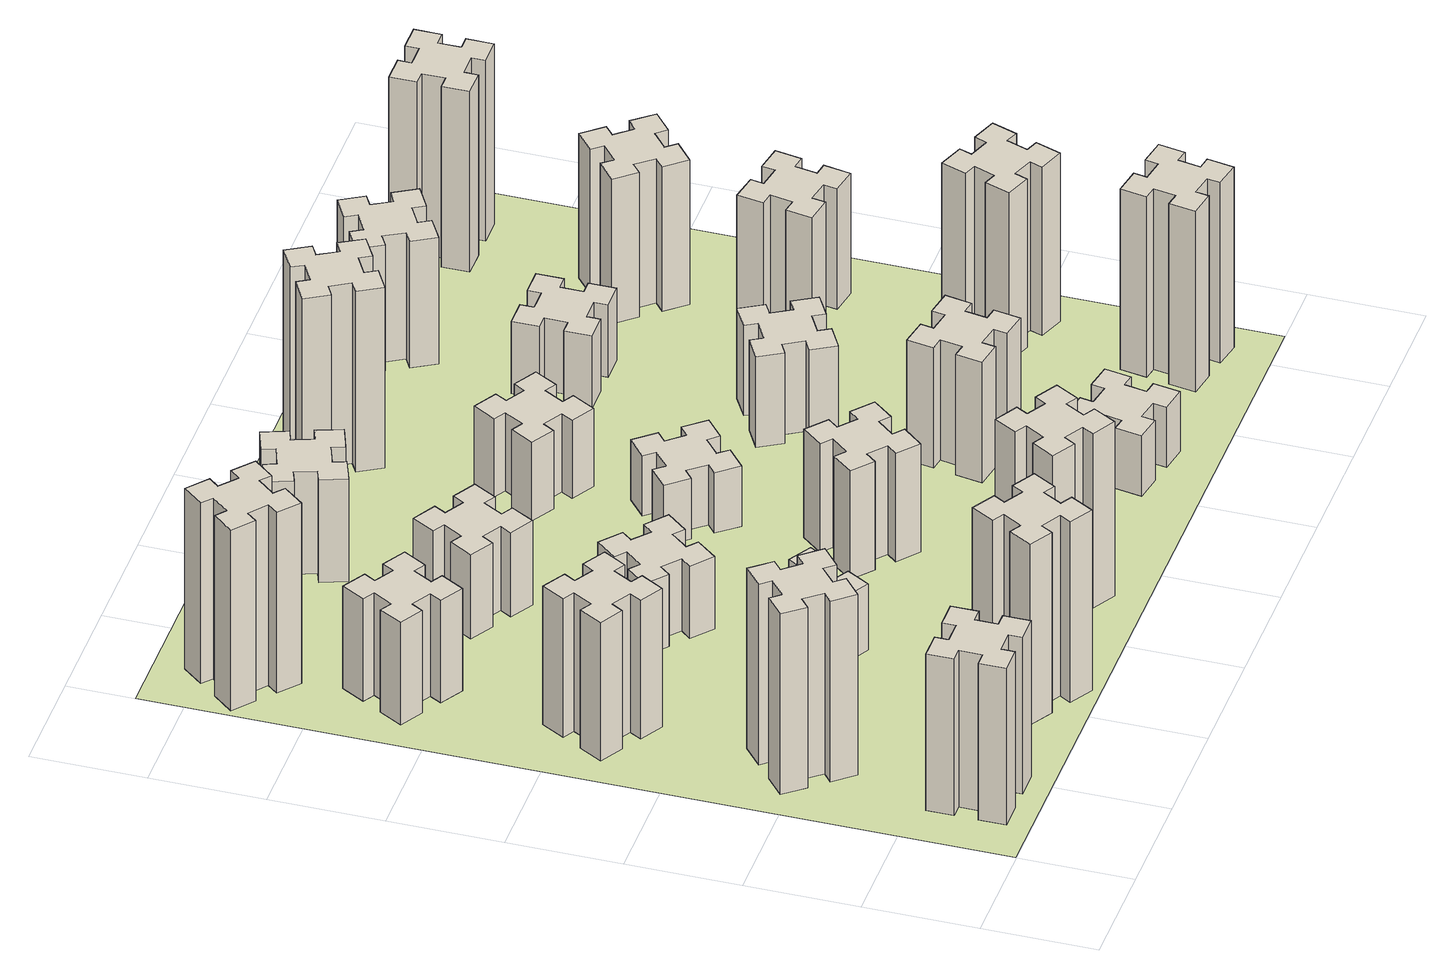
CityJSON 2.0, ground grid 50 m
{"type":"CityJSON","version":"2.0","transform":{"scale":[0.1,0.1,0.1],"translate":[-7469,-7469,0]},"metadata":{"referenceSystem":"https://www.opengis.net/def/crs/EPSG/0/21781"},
"CityObjects":{
"building1":{"type":"Building","attributes":{"class":"1000","function":"1000","usage":"1000","yearOfConstruction":2016,"roofType":"1000","measuredHeight":78,"storeysAboveGround":30,"storeysBelowGround":0},"geometry":[{"type":"Solid","lod":"1","boundaries":[[[[0,1,2,3,4,5,6,7,8,9,10,11,12,13,14,15,16,17,18,19]],[[17,16,20,21]],[[16,15,22,20]],[[15,14,23,22]],[[14,13,24,23]],[[13,12,25,24]],[[12,11,26,25]],[[11,10,27,26]],[[10,9,28,27]],[[9,8,29,28]],[[8,7,30,29]],[[7,6,31,30]],[[6,5,32,31]],[[5,4,33,32]],[[4,3,34,33]],[[3,2,35,34]],[[2,1,36,35]],[[1,0,37,36]],[[0,19,38,37]],[[19,18,39,38]],[[18,17,21,39]],[[24,25,26,27,28,29,30,31,32,33,34,35,36,37,38,39,21,20,22,23]]]]}]},
"building2":{"type":"Building","attributes":{"class":"1000","function":"1000","usage":"1000","yearOfConstruction":2016,"roofType":"1000","measuredHeight":90,"storeysAboveGround":30,"storeysBelowGround":0},"geometry":[{"type":"Solid","lod":"1","boundaries":[[[[40,41,42,43,44,45,46,47,48,49,50,51,52,53,54,55,56,57,58,59]],[[57,56,60,61]],[[56,55,62,60]],[[55,54,63,62]],[[54,53,64,63]],[[53,52,65,64]],[[52,51,66,65]],[[51,50,67,66]],[[50,49,68,67]],[[49,48,69,68]],[[48,47,70,69]],[[47,46,71,70]],[[46,45,72,71]],[[45,44,73,72]],[[44,43,74,73]],[[43,42,75,74]],[[42,41,76,75]],[[41,40,77,76]],[[40,59,78,77]],[[59,58,79,78]],[[58,57,61,79]],[[64,65,66,67,68,69,70,71,72,73,74,75,76,77,78,79,61,60,62,63]]]]}]},
"building3":{"type":"Building","attributes":{"class":"1000","function":"1000","usage":"1000","yearOfConstruction":2016,"roofType":"1000","measuredHeight":69,"storeysAboveGround":30,"storeysBelowGround":0},"geometry":[{"type":"Solid","lod":"1","boundaries":[[[[80,81,82,83,84,85,86,87,88,89,90,91,92,93,94,95,96,97,98,99]],[[97,96,100,101]],[[96,95,102,100]],[[95,94,103,102]],[[94,93,104,103]],[[93,92,105,104]],[[92,91,106,105]],[[91,90,107,106]],[[90,89,108,107]],[[89,88,109,108]],[[88,87,110,109]],[[87,86,111,110]],[[86,85,112,111]],[[85,84,113,112]],[[84,83,114,113]],[[83,82,115,114]],[[82,81,116,115]],[[81,80,117,116]],[[80,99,118,117]],[[99,98,119,118]],[[98,97,101,119]],[[104,105,106,107,108,109,110,111,112,113,114,115,116,117,118,119,101,100,102,103]]]]}]},
"building4":{"type":"Building","attributes":{"class":"1000","function":"1000","usage":"1000","yearOfConstruction":2016,"roofType":"1000","measuredHeight":51,"storeysAboveGround":30,"storeysBelowGround":0},"geometry":[{"type":"Solid","lod":"1","boundaries":[[[[120,121,122,123,124,125,126,127,128,129,130,131,132,133,134,135,136,137,138,139]],[[137,136,140,141]],[[136,135,142,140]],[[135,134,143,142]],[[134,133,144,143]],[[133,132,145,144]],[[132,131,146,145]],[[131,130,147,146]],[[130,129,148,147]],[[129,128,149,148]],[[128,127,150,149]],[[127,126,151,150]],[[126,125,152,151]],[[125,124,153,152]],[[124,123,154,153]],[[123,122,155,154]],[[122,121,156,155]],[[121,120,157,156]],[[120,139,158,157]],[[139,138,159,158]],[[138,137,141,159]],[[144,145,146,147,148,149,150,151,152,153,154,155,156,157,158,159,141,140,142,143]]]]}]},
"building5":{"type":"Building","attributes":{"class":"1000","function":"1000","usage":"1000","yearOfConstruction":2016,"roofType":"1000","measuredHeight":90,"storeysAboveGround":30,"storeysBelowGround":0},"geometry":[{"type":"Solid","lod":"1","boundaries":[[[[160,161,162,163,164,165,166,167,168,169,170,171,172,173,174,175,176,177,178,179]],[[177,176,180,181]],[[176,175,182,180]],[[175,174,183,182]],[[174,173,184,183]],[[173,172,185,184]],[[172,171,186,185]],[[171,170,187,186]],[[170,169,188,187]],[[169,168,189,188]],[[168,167,190,189]],[[167,166,191,190]],[[166,165,192,191]],[[165,164,193,192]],[[164,163,194,193]],[[163,162,195,194]],[[162,161,196,195]],[[161,160,197,196]],[[160,179,198,197]],[[179,178,199,198]],[[178,177,181,199]],[[184,185,186,187,188,189,190,191,192,193,194,195,196,197,198,199,181,180,182,183]]]]}]},
"building6":{"type":"Building","attributes":{"class":"1000","function":"1000","usage":"1000","yearOfConstruction":2016,"roofType":"1000","measuredHeight":90,"storeysAboveGround":30,"storeysBelowGround":0},"geometry":[{"type":"Solid","lod":"1","boundaries":[[[[200,201,202,203,204,205,206,207,208,209,210,211,212,213,214,215,216,217,218,219]],[[217,216,220,221]],[[216,215,222,220]],[[215,214,223,222]],[[214,213,224,223]],[[213,212,225,224]],[[212,211,226,225]],[[211,210,227,226]],[[210,209,228,227]],[[209,208,229,228]],[[208,207,230,229]],[[207,206,231,230]],[[206,205,232,231]],[[205,204,233,232]],[[204,203,234,233]],[[203,202,235,234]],[[202,201,236,235]],[[201,200,237,236]],[[200,219,238,237]],[[219,218,239,238]],[[218,217,221,239]],[[224,225,226,227,228,229,230,231,232,233,234,235,236,237,238,239,221,220,222,223]]]]}]},
"building7":{"type":"Building","attributes":{"class":"1000","function":"1000","usage":"1000","yearOfConstruction":2016,"roofType":"1000","measuredHeight":33,"storeysAboveGround":30,"storeysBelowGround":0},"geometry":[{"type":"Solid","lod":"1","boundaries":[[[[240,241,242,243,244,245,246,247,248,249,250,251,252,253,254,255,256,257,258,259]],[[257,256,260,261]],[[256,255,262,260]],[[255,254,263,262]],[[254,253,264,263]],[[253,252,265,264]],[[252,251,266,265]],[[251,250,267,266]],[[250,249,268,267]],[[249,248,269,268]],[[248,247,270,269]],[[247,246,271,270]],[[246,245,272,271]],[[245,244,273,272]],[[244,243,274,273]],[[243,242,275,274]],[[242,241,276,275]],[[241,240,277,276]],[[240,259,278,277]],[[259,258,279,278]],[[258,257,261,279]],[[264,265,266,267,268,269,270,271,272,273,274,275,276,277,278,279,261,260,262,263]]]]}]},
"building8":{"type":"Building","attributes":{"class":"1000","function":"1000","usage":"1000","yearOfConstruction":2016,"roofType":"1000","measuredHeight":36,"storeysAboveGround":30,"storeysBelowGround":0},"geometry":[{"type":"Solid","lod":"1","boundaries":[[[[280,281,282,283,284,285,286,287,288,289,290,291,292,293,294,295,296,297,298,299]],[[297,296,300,301]],[[296,295,302,300]],[[295,294,303,302]],[[294,293,304,303]],[[293,292,305,304]],[[292,291,306,305]],[[291,290,307,306]],[[290,289,308,307]],[[289,288,309,308]],[[288,287,310,309]],[[287,286,311,310]],[[286,285,312,311]],[[285,284,313,312]],[[284,283,314,313]],[[283,282,315,314]],[[282,281,316,315]],[[281,280,317,316]],[[280,299,318,317]],[[299,298,319,318]],[[298,297,301,319]],[[304,305,306,307,308,309,310,311,312,313,314,315,316,317,318,319,301,300,302,303]]]]}]},
"building9":{"type":"Building","attributes":{"class":"1000","function":"1000","usage":"1000","yearOfConstruction":2016,"roofType":"1000","measuredHeight":42,"storeysAboveGround":30,"storeysBelowGround":0},"geometry":[{"type":"Solid","lod":"1","boundaries":[[[[320,321,322,323,324,325,326,327,328,329,330,331,332,333,334,335,336,337,338,339]],[[337,336,340,341]],[[336,335,342,340]],[[335,334,343,342]],[[334,333,344,343]],[[333,332,345,344]],[[332,331,346,345]],[[331,330,347,346]],[[330,329,348,347]],[[329,328,349,348]],[[328,327,350,349]],[[327,326,351,350]],[[326,325,352,351]],[[325,324,353,352]],[[324,323,354,353]],[[323,322,355,354]],[[322,321,356,355]],[[321,320,357,356]],[[320,339,358,357]],[[339,338,359,358]],[[338,337,341,359]],[[344,345,346,347,348,349,350,351,352,353,354,355,356,357,358,359,341,340,342,343]]]]}]},
"building10":{"type":"Building","attributes":{"class":"1000","function":"1000","usage":"1000","yearOfConstruction":2016,"roofType":"1000","measuredHeight":87,"storeysAboveGround":30,"storeysBelowGround":0},"geometry":[{"type":"Solid","lod":"1","boundaries":[[[[360,361,362,363,364,365,366,367,368,369,370,371,372,373,374,375,376,377,378,379]],[[377,376,380,381]],[[376,375,382,380]],[[375,374,383,382]],[[374,373,384,383]],[[373,372,385,384]],[[372,371,386,385]],[[371,370,387,386]],[[370,369,388,387]],[[369,368,389,388]],[[368,367,390,389]],[[367,366,391,390]],[[366,365,392,391]],[[365,364,393,392]],[[364,363,394,393]],[[363,362,395,394]],[[362,361,396,395]],[[361,360,397,396]],[[360,379,398,397]],[[379,378,399,398]],[[378,377,381,399]],[[384,385,386,387,388,389,390,391,392,393,394,395,396,397,398,399,381,380,382,383]]]]}]},
"building11":{"type":"Building","attributes":{"class":"1000","function":"1000","usage":"1000","yearOfConstruction":2016,"roofType":"1000","measuredHeight":51,"storeysAboveGround":30,"storeysBelowGround":0},"geometry":[{"type":"Solid","lod":"1","boundaries":[[[[400,401,402,403,404,405,406,407,408,409,410,411,412,413,414,415,416,417,418,419]],[[417,416,420,421]],[[416,415,422,420]],[[415,414,423,422]],[[414,413,424,423]],[[413,412,425,424]],[[412,411,426,425]],[[411,410,427,426]],[[410,409,428,427]],[[409,408,429,428]],[[408,407,430,429]],[[407,406,431,430]],[[406,405,432,431]],[[405,404,433,432]],[[404,403,434,433]],[[403,402,435,434]],[[402,401,436,435]],[[401,400,437,436]],[[400,419,438,437]],[[419,418,439,438]],[[418,417,421,439]],[[424,425,426,427,428,429,430,431,432,433,434,435,436,437,438,439,421,420,422,423]]]]}]},
"building12":{"type":"Building","attributes":{"class":"1000","function":"1000","usage":"1000","yearOfConstruction":2016,"roofType":"1000","measuredHeight":54,"storeysAboveGround":30,"storeysBelowGround":0},"geometry":[{"type":"Solid","lod":"1","boundaries":[[[[440,441,442,443,444,445,446,447,448,449,450,451,452,453,454,455,456,457,458,459]],[[457,456,460,461]],[[456,455,462,460]],[[455,454,463,462]],[[454,453,464,463]],[[453,452,465,464]],[[452,451,466,465]],[[451,450,467,466]],[[450,449,468,467]],[[449,448,469,468]],[[448,447,470,469]],[[447,446,471,470]],[[446,445,472,471]],[[445,444,473,472]],[[444,443,474,473]],[[443,442,475,474]],[[442,441,476,475]],[[441,440,477,476]],[[440,459,478,477]],[[459,458,479,478]],[[458,457,461,479]],[[464,465,466,467,468,469,470,471,472,473,474,475,476,477,478,479,461,460,462,463]]]]}]},
"building13":{"type":"Building","attributes":{"class":"1000","function":"1000","usage":"1000","yearOfConstruction":2016,"roofType":"1000","measuredHeight":30,"storeysAboveGround":30,"storeysBelowGround":0},"geometry":[{"type":"Solid","lod":"1","boundaries":[[[[480,481,482,483,484,485,486,487,488,489,490,491,492,493,494,495,496,497,498,499]],[[497,496,500,501]],[[496,495,502,500]],[[495,494,503,502]],[[494,493,504,503]],[[493,492,505,504]],[[492,491,506,505]],[[491,490,507,506]],[[490,489,508,507]],[[489,488,509,508]],[[488,487,510,509]],[[487,486,511,510]],[[486,485,512,511]],[[485,484,513,512]],[[484,483,514,513]],[[483,482,515,514]],[[482,481,516,515]],[[481,480,517,516]],[[480,499,518,517]],[[499,498,519,518]],[[498,497,501,519]],[[504,505,506,507,508,509,510,511,512,513,514,515,516,517,518,519,501,500,502,503]]]]}]},
"building14":{"type":"Building","attributes":{"class":"1000","function":"1000","usage":"1000","yearOfConstruction":2016,"roofType":"1000","measuredHeight":39,"storeysAboveGround":30,"storeysBelowGround":0},"geometry":[{"type":"Solid","lod":"1","boundaries":[[[[520,521,522,523,524,525,526,527,528,529,530,531,532,533,534,535,536,537,538,539]],[[537,536,540,541]],[[536,535,542,540]],[[535,534,543,542]],[[534,533,544,543]],[[533,532,545,544]],[[532,531,546,545]],[[531,530,547,546]],[[530,529,548,547]],[[529,528,549,548]],[[528,527,550,549]],[[527,526,551,550]],[[526,525,552,551]],[[525,524,553,552]],[[524,523,554,553]],[[523,522,555,554]],[[522,521,556,555]],[[521,520,557,556]],[[520,539,558,557]],[[539,538,559,558]],[[538,537,541,559]],[[544,545,546,547,548,549,550,551,552,553,554,555,556,557,558,559,541,540,542,543]]]]}]},
"building15":{"type":"Building","attributes":{"class":"1000","function":"1000","usage":"1000","yearOfConstruction":2016,"roofType":"1000","measuredHeight":30,"storeysAboveGround":30,"storeysBelowGround":0},"geometry":[{"type":"Solid","lod":"1","boundaries":[[[[560,561,562,563,564,565,566,567,568,569,570,571,572,573,574,575,576,577,578,579]],[[577,576,580,581]],[[576,575,582,580]],[[575,574,583,582]],[[574,573,584,583]],[[573,572,585,584]],[[572,571,586,585]],[[571,570,587,586]],[[570,569,588,587]],[[569,568,589,588]],[[568,567,590,589]],[[567,566,591,590]],[[566,565,592,591]],[[565,564,593,592]],[[564,563,594,593]],[[563,562,595,594]],[[562,561,596,595]],[[561,560,597,596]],[[560,579,598,597]],[[579,578,599,598]],[[578,577,581,599]],[[584,585,586,587,588,589,590,591,592,593,594,595,596,597,598,599,581,580,582,583]]]]}]},
"building16":{"type":"Building","attributes":{"class":"1000","function":"1000","usage":"1000","yearOfConstruction":2016,"roofType":"1000","measuredHeight":90,"storeysAboveGround":30,"storeysBelowGround":0},"geometry":[{"type":"Solid","lod":"1","boundaries":[[[[600,601,602,603,604,605,606,607,608,609,610,611,612,613,614,615,616,617,618,619]],[[617,616,620,621]],[[616,615,622,620]],[[615,614,623,622]],[[614,613,624,623]],[[613,612,625,624]],[[612,611,626,625]],[[611,610,627,626]],[[610,609,628,627]],[[609,608,629,628]],[[608,607,630,629]],[[607,606,631,630]],[[606,605,632,631]],[[605,604,633,632]],[[604,603,634,633]],[[603,602,635,634]],[[602,601,636,635]],[[601,600,637,636]],[[600,619,638,637]],[[619,618,639,638]],[[618,617,621,639]],[[624,625,626,627,628,629,630,631,632,633,634,635,636,637,638,639,621,620,622,623]]]]}]},
"building17":{"type":"Building","attributes":{"class":"1000","function":"1000","usage":"1000","yearOfConstruction":2016,"roofType":"1000","measuredHeight":60,"storeysAboveGround":30,"storeysBelowGround":0},"geometry":[{"type":"Solid","lod":"1","boundaries":[[[[640,641,642,643,644,645,646,647,648,649,650,651,652,653,654,655,656,657,658,659]],[[657,656,660,661]],[[656,655,662,660]],[[655,654,663,662]],[[654,653,664,663]],[[653,652,665,664]],[[652,651,666,665]],[[651,650,667,666]],[[650,649,668,667]],[[649,648,669,668]],[[648,647,670,669]],[[647,646,671,670]],[[646,645,672,671]],[[645,644,673,672]],[[644,643,674,673]],[[643,642,675,674]],[[642,641,676,675]],[[641,640,677,676]],[[640,659,678,677]],[[659,658,679,678]],[[658,657,661,679]],[[664,665,666,667,668,669,670,671,672,673,674,675,676,677,678,679,661,660,662,663]]]]}]},
"building18":{"type":"Building","attributes":{"class":"1000","function":"1000","usage":"1000","yearOfConstruction":2016,"roofType":"1000","measuredHeight":45,"storeysAboveGround":30,"storeysBelowGround":0},"geometry":[{"type":"Solid","lod":"1","boundaries":[[[[680,681,682,683,684,685,686,687,688,689,690,691,692,693,694,695,696,697,698,699]],[[697,696,700,701]],[[696,695,702,700]],[[695,694,703,702]],[[694,693,704,703]],[[693,692,705,704]],[[692,691,706,705]],[[691,690,707,706]],[[690,689,708,707]],[[689,688,709,708]],[[688,687,710,709]],[[687,686,711,710]],[[686,685,712,711]],[[685,684,713,712]],[[684,683,714,713]],[[683,682,715,714]],[[682,681,716,715]],[[681,680,717,716]],[[680,699,718,717]],[[699,698,719,718]],[[698,697,701,719]],[[704,705,706,707,708,709,710,711,712,713,714,715,716,717,718,719,701,700,702,703]]]]}]},
"building19":{"type":"Building","attributes":{"class":"1000","function":"1000","usage":"1000","yearOfConstruction":2016,"roofType":"1000","measuredHeight":36,"storeysAboveGround":30,"storeysBelowGround":0},"geometry":[{"type":"Solid","lod":"1","boundaries":[[[[720,721,722,723,724,725,726,727,728,729,730,731,732,733,734,735,736,737,738,739]],[[737,736,740,741]],[[736,735,742,740]],[[735,734,743,742]],[[734,733,744,743]],[[733,732,745,744]],[[732,731,746,745]],[[731,730,747,746]],[[730,729,748,747]],[[729,728,749,748]],[[728,727,750,749]],[[727,726,751,750]],[[726,725,752,751]],[[725,724,753,752]],[[724,723,754,753]],[[723,722,755,754]],[[722,721,756,755]],[[721,720,757,756]],[[720,739,758,757]],[[739,738,759,758]],[[738,737,741,759]],[[744,745,746,747,748,749,750,751,752,753,754,755,756,757,758,759,741,740,742,743]]]]}]},
"building20":{"type":"Building","attributes":{"class":"1000","function":"1000","usage":"1000","yearOfConstruction":2016,"roofType":"1000","measuredHeight":90,"storeysAboveGround":30,"storeysBelowGround":0},"geometry":[{"type":"Solid","lod":"1","boundaries":[[[[760,761,762,763,764,765,766,767,768,769,770,771,772,773,774,775,776,777,778,779]],[[777,776,780,781]],[[776,775,782,780]],[[775,774,783,782]],[[774,773,784,783]],[[773,772,785,784]],[[772,771,786,785]],[[771,770,787,786]],[[770,769,788,787]],[[769,768,789,788]],[[768,767,790,789]],[[767,766,791,790]],[[766,765,792,791]],[[765,764,793,792]],[[764,763,794,793]],[[763,762,795,794]],[[762,761,796,795]],[[761,760,797,796]],[[760,779,798,797]],[[779,778,799,798]],[[778,777,781,799]],[[784,785,786,787,788,789,790,791,792,793,794,795,796,797,798,799,781,780,782,783]]]]}]},
"building21":{"type":"Building","attributes":{"class":"1000","function":"1000","usage":"1000","yearOfConstruction":2016,"roofType":"1000","measuredHeight":63,"storeysAboveGround":30,"storeysBelowGround":0},"geometry":[{"type":"Solid","lod":"1","boundaries":[[[[800,801,802,803,804,805,806,807,808,809,810,811,812,813,814,815,816,817,818,819]],[[817,816,820,821]],[[816,815,822,820]],[[815,814,823,822]],[[814,813,824,823]],[[813,812,825,824]],[[812,811,826,825]],[[811,810,827,826]],[[810,809,828,827]],[[809,808,829,828]],[[808,807,830,829]],[[807,806,831,830]],[[806,805,832,831]],[[805,804,833,832]],[[804,803,834,833]],[[803,802,835,834]],[[802,801,836,835]],[[801,800,837,836]],[[800,819,838,837]],[[819,818,839,838]],[[818,817,821,839]],[[824,825,826,827,828,829,830,831,832,833,834,835,836,837,838,839,821,820,822,823]]]]}]},
"building22":{"type":"Building","attributes":{"class":"1000","function":"1000","usage":"1000","yearOfConstruction":2016,"roofType":"1000","measuredHeight":84,"storeysAboveGround":30,"storeysBelowGround":0},"geometry":[{"type":"Solid","lod":"1","boundaries":[[[[840,841,842,843,844,845,846,847,848,849,850,851,852,853,854,855,856,857,858,859]],[[857,856,860,861]],[[856,855,862,860]],[[855,854,863,862]],[[854,853,864,863]],[[853,852,865,864]],[[852,851,866,865]],[[851,850,867,866]],[[850,849,868,867]],[[849,848,869,868]],[[848,847,870,869]],[[847,846,871,870]],[[846,845,872,871]],[[845,844,873,872]],[[844,843,874,873]],[[843,842,875,874]],[[842,841,876,875]],[[841,840,877,876]],[[840,859,878,877]],[[859,858,879,878]],[[858,857,861,879]],[[864,865,866,867,868,869,870,871,872,873,874,875,876,877,878,879,861,860,862,863]]]]}]},
"building23":{"type":"Building","attributes":{"class":"1000","function":"1000","usage":"1000","yearOfConstruction":2016,"roofType":"1000","measuredHeight":60,"storeysAboveGround":30,"storeysBelowGround":0},"geometry":[{"type":"Solid","lod":"1","boundaries":[[[[880,881,882,883,884,885,886,887,888,889,890,891,892,893,894,895,896,897,898,899]],[[897,896,900,901]],[[896,895,902,900]],[[895,894,903,902]],[[894,893,904,903]],[[893,892,905,904]],[[892,891,906,905]],[[891,890,907,906]],[[890,889,908,907]],[[889,888,909,908]],[[888,887,910,909]],[[887,886,911,910]],[[886,885,912,911]],[[885,884,913,912]],[[884,883,914,913]],[[883,882,915,914]],[[882,881,916,915]],[[881,880,917,916]],[[880,899,918,917]],[[899,898,919,918]],[[898,897,901,919]],[[904,905,906,907,908,909,910,911,912,913,914,915,916,917,918,919,901,900,902,903]]]]}]},
"building24":{"type":"Building","attributes":{"class":"1000","function":"1000","usage":"1000","yearOfConstruction":2016,"roofType":"1000","measuredHeight":72,"storeysAboveGround":30,"storeysBelowGround":0},"geometry":[{"type":"Solid","lod":"1","boundaries":[[[[920,921,922,923,924,925,926,927,928,929,930,931,932,933,934,935,936,937,938,939]],[[937,936,940,941]],[[936,935,942,940]],[[935,934,943,942]],[[934,933,944,943]],[[933,932,945,944]],[[932,931,946,945]],[[931,930,947,946]],[[930,929,948,947]],[[929,928,949,948]],[[928,927,950,949]],[[927,926,951,950]],[[926,925,952,951]],[[925,924,953,952]],[[924,923,954,953]],[[923,922,955,954]],[[922,921,956,955]],[[921,920,957,956]],[[920,939,958,957]],[[939,938,959,958]],[[938,937,941,959]],[[944,945,946,947,948,949,950,951,952,953,954,955,956,957,958,959,941,940,942,943]]]]}]},
"building25":{"type":"Building","attributes":{"class":"1000","function":"1000","usage":"1000","yearOfConstruction":2016,"roofType":"1000","measuredHeight":90,"storeysAboveGround":30,"storeysBelowGround":0},"geometry":[{"type":"Solid","lod":"1","boundaries":[[[[960,961,962,963,964,965,966,967,968,969,970,971,972,973,974,975,976,977,978,979]],[[977,976,980,981]],[[976,975,982,980]],[[975,974,983,982]],[[974,973,984,983]],[[973,972,985,984]],[[972,971,986,985]],[[971,970,987,986]],[[970,969,988,987]],[[969,968,989,988]],[[968,967,990,989]],[[967,966,991,990]],[[966,965,992,991]],[[965,964,993,992]],[[964,963,994,993]],[[963,962,995,994]],[[962,961,996,995]],[[961,960,997,996]],[[960,979,998,997]],[[979,978,999,998]],[[978,977,981,999]],[[984,985,986,987,988,989,990,991,992,993,994,995,996,997,998,999,981,980,982,983]]]]}]},
"landuse1":{"type":"LandUse","attributes":{"name":"plot1","function":"1010"},"geometry":[{"type":"MultiSurface","lod":"1","boundaries":[[[1000,1001,1002,1003]]]}]}
},
"vertices":[
[265,325,0],[265,225,0],[205,225,0],[205,105,0],[325,105,0],[325,165,0],[425,165,0],[425,105,0],[545,105,0],[545,225,0],[485,225,0],[485,325,0],[545,325,0],[545,445,0],[425,445,0],[425,385,0],[325,385,0],[325,445,0],[205,445,0],[205,325,0],[325,385,780],[325,445,780],[425,385,780],[425,445,780],[545,445,780],[545,325,780],[485,325,780],[485,225,780],[545,225,780],[545,105,780],[425,105,780],[425,165,780],[325,165,780],[325,105,780],[205,105,780],[205,225,780],[265,225,780],[265,325,780],[205,325,780],[205,445,780],
[492,1048,0],[427,1124,0],[473,1163,0],[396,1255,0],[304,1178,0],[343,1132,0],[266,1067,0],[228,1113,0],[136,1036,0],[213,944,0],[259,983,0],[323,906,0],[277,868,0],[354,776,0],[446,853,0],[408,899,0],[484,963,0],[523,917,0],[615,994,0],[538,1086,0],[484,963,900],[523,917,900],[408,899,900],[446,853,900],[354,776,900],[277,868,900],[323,906,900],[259,983,900],[213,944,900],[136,1036,900],[228,1113,900],[266,1067,900],[343,1132,900],[304,1178,900],[396,1255,900],[473,1163,900],[427,1124,900],[492,1048,900],[538,1086,900],[615,994,900],
[474,1926,0],[387,1976,0],[417,2028,0],[313,2088,0],[253,1984,0],[305,1954,0],[255,1867,0],[203,1897,0],[143,1793,0],[247,1733,0],[277,1785,0],[364,1735,0],[334,1683,0],[438,1623,0],[498,1727,0],[446,1757,0],[496,1844,0],[548,1814,0],[608,1918,0],[504,1978,0],[496,1844,690],[548,1814,690],[446,1757,690],[498,1727,690],[438,1623,690],[334,1683,690],[364,1735,690],[277,1785,690],[247,1733,690],[143,1793,690],[203,1897,690],[255,1867,690],[305,1954,690],[253,1984,690],[313,2088,690],[417,2028,690],[387,1976,690],[474,1926,690],[504,1978,690],[608,1918,690],
[446,2597,0],[496,2684,0],[548,2654,0],[608,2758,0],[504,2818,0],[474,2766,0],[387,2816,0],[417,2868,0],[313,2928,0],[253,2824,0],[305,2794,0],[255,2707,0],[203,2737,0],[143,2633,0],[247,2573,0],[277,2625,0],[364,2575,0],[334,2523,0],[438,2463,0],[498,2567,0],[364,2575,510],[334,2523,510],[277,2625,510],[247,2573,510],[143,2633,510],[203,2737,510],[255,2707,510],[305,2794,510],[253,2824,510],[313,2928,510],[417,2868,510],[387,2816,510],[474,2766,510],[504,2818,510],[608,2758,510],[548,2654,510],[496,2684,510],[446,2597,510],[498,2567,510],[438,2463,510],
[1214,346,0],[1127,396,0],[1157,448,0],[1053,508,0],[993,404,0],[1045,374,0],[995,287,0],[943,317,0],[883,213,0],[987,153,0],[1017,205,0],[1104,155,0],[1074,103,0],[1178,43,0],[1238,147,0],[1186,177,0],[1236,264,0],[1288,234,0],[1348,338,0],[1244,398,0],[1236,264,900],[1288,234,900],[1186,177,900],[1238,147,900],[1178,43,900],[1074,103,900],[1104,155,900],[1017,205,900],[987,153,900],[883,213,900],[943,317,900],[995,287,900],[1045,374,900],[993,404,900],[1053,508,900],[1157,448,900],[1127,396,900],[1214,346,900],[1244,398,900],[1348,338,900],
[384,3387,0],[308,3452,0],[346,3498,0],[254,3575,0],[177,3483,0],[223,3444,0],[159,3368,0],[113,3406,0],[36,3314,0],[128,3237,0],[166,3283,0],[243,3219,0],[204,3173,0],[296,3096,0],[373,3188,0],[327,3226,0],[392,3303,0],[438,3264,0],[515,3356,0],[423,3433,0],[392,3303,900],[438,3264,900],[327,3226,900],[373,3188,900],[296,3096,900],[204,3173,900],[243,3219,900],[166,3283,900],[128,3237,900],[36,3314,900],[113,3406,900],[159,3368,900],[223,3444,900],[177,3483,900],[254,3575,900],[346,3498,900],[308,3452,900],[384,3387,900],[423,3433,900],[515,3356,900],
[1186,1117,0],[1236,1204,0],[1288,1174,0],[1348,1278,0],[1244,1338,0],[1214,1286,0],[1127,1336,0],[1157,1388,0],[1053,1448,0],[993,1344,0],[1045,1314,0],[995,1227,0],[943,1257,0],[883,1153,0],[987,1093,0],[1017,1145,0],[1104,1095,0],[1074,1043,0],[1178,983,0],[1238,1087,0],[1104,1095,330],[1074,1043,330],[1017,1145,330],[987,1093,330],[883,1153,330],[943,1257,330],[995,1227,330],[1045,1314,330],[993,1344,330],[1053,1448,330],[1157,1388,330],[1127,1336,330],[1214,1286,330],[1244,1338,330],[1348,1278,330],[1288,1174,330],[1236,1204,330],[1186,1117,330],[1238,1087,330],[1178,983,330],
[1063,1964,0],[999,1888,0],[953,1926,0],[876,1834,0],[968,1757,0],[1006,1803,0],[1083,1739,0],[1044,1693,0],[1136,1616,0],[1213,1708,0],[1167,1746,0],[1232,1823,0],[1278,1784,0],[1355,1876,0],[1263,1953,0],[1224,1907,0],[1148,1972,0],[1186,2018,0],[1094,2095,0],[1017,2003,0],[1148,1972,360],[1186,2018,360],[1224,1907,360],[1263,1953,360],[1355,1876,360],[1278,1784,360],[1232,1823,360],[1167,1746,360],[1213,1708,360],[1136,1616,360],[1044,1693,360],[1083,1739,360],[1006,1803,360],[968,1757,360],[876,1834,360],[953,1926,360],[999,1888,360],[1063,1964,360],[1017,2003,360],[1094,2095,360],
[1114,2666,0],[1027,2716,0],[1057,2768,0],[953,2828,0],[893,2724,0],[945,2694,0],[895,2607,0],[843,2637,0],[783,2533,0],[887,2473,0],[917,2525,0],[1004,2475,0],[974,2423,0],[1078,2363,0],[1138,2467,0],[1086,2497,0],[1136,2584,0],[1188,2554,0],[1248,2658,0],[1144,2718,0],[1136,2584,420],[1188,2554,420],[1086,2497,420],[1138,2467,420],[1078,2363,420],[974,2423,420],[1004,2475,420],[917,2525,420],[887,2473,420],[783,2533,420],[843,2637,420],[895,2607,420],[945,2694,420],[893,2724,420],[953,2828,420],[1057,2768,420],[1027,2716,420],[1114,2666,420],[1144,2718,420],[1248,2658,420],
[1657,305,0],[1744,255,0],[1714,203,0],[1818,143,0],[1878,247,0],[1826,277,0],[1876,364,0],[1928,334,0],[1988,438,0],[1884,498,0],[1854,446,0],[1767,496,0],[1797,548,0],[1693,608,0],[1633,504,0],[1685,474,0],[1635,387,0],[1583,417,0],[1523,313,0],[1627,253,0],[1635,387,870],[1583,417,870],[1685,474,870],[1633,504,870],[1693,608,870],[1797,548,870],[1767,496,870],[1854,446,870],[1884,498,870],[1988,438,870],[1928,334,870],[1876,364,870],[1826,277,870],[1878,247,870],[1818,143,870],[1714,203,870],[1744,255,870],[1657,305,870],[1627,253,870],[1523,313,870],
[1125,3456,0],[1031,3422,0],[1010,3478,0],[897,3437,0],[939,3324,0],[995,3345,0],[1029,3251,0],[973,3230,0],[1014,3117,0],[1127,3159,0],[1106,3215,0],[1200,3249,0],[1220,3193,0],[1333,3234,0],[1292,3347,0],[1236,3326,0],[1202,3420,0],[1258,3440,0],[1217,3553,0],[1104,3512,0],[1202,3420,510],[1258,3440,510],[1236,3326,510],[1292,3347,510],[1333,3234,510],[1220,3193,510],[1200,3249,510],[1106,3215,510],[1127,3159,510],[1014,3117,510],[973,3230,510],[1029,3251,510],[995,3345,510],[939,3324,510],[897,3437,510],[1010,3478,510],[1031,3422,510],[1125,3456,510],[1104,3512,510],[1217,3553,510],
[1746,1163,0],[1823,1099,0],[1784,1053,0],[1876,976,0],[1953,1068,0],[1907,1106,0],[1972,1183,0],[2018,1144,0],[2095,1236,0],[2003,1313,0],[1964,1267,0],[1888,1332,0],[1926,1378,0],[1834,1455,0],[1757,1363,0],[1803,1324,0],[1739,1248,0],[1693,1286,0],[1616,1194,0],[1708,1117,0],[1739,1248,540],[1693,1286,540],[1803,1324,540],[1757,1363,540],[1834,1455,540],[1926,1378,540],[1888,1332,540],[1964,1267,540],[2003,1313,540],[2095,1236,540],[2018,1144,540],[1972,1183,540],[1907,1106,540],[1953,1068,540],[1876,976,540],[1784,1053,540],[1823,1099,540],[1746,1163,540],[1708,1117,540],[1616,1194,540],
[1972,1988,0],[1907,2064,0],[1953,2103,0],[1876,2195,0],[1784,2118,0],[1823,2072,0],[1746,2007,0],[1708,2053,0],[1616,1976,0],[1693,1884,0],[1739,1923,0],[1803,1846,0],[1757,1808,0],[1834,1716,0],[1926,1793,0],[1888,1839,0],[1964,1903,0],[2003,1857,0],[2095,1934,0],[2018,2026,0],[1964,1903,300],[2003,1857,300],[1888,1839,300],[1926,1793,300],[1834,1716,300],[1757,1808,300],[1803,1846,300],[1739,1923,300],[1693,1884,300],[1616,1976,300],[1708,2053,300],[1746,2007,300],[1823,2072,300],[1784,2118,300],[1876,2195,300],[1953,2103,300],[1907,2064,300],[1972,1988,300],[2018,2026,300],[2095,1934,300],
[1926,2497,0],[1976,2584,0],[2028,2554,0],[2088,2658,0],[1984,2718,0],[1954,2666,0],[1867,2716,0],[1897,2768,0],[1793,2828,0],[1733,2724,0],[1785,2694,0],[1735,2607,0],[1683,2637,0],[1623,2533,0],[1727,2473,0],[1757,2525,0],[1844,2475,0],[1814,2423,0],[1918,2363,0],[1978,2467,0],[1844,2475,390],[1814,2423,390],[1757,2525,390],[1727,2473,390],[1623,2533,390],[1683,2637,390],[1735,2607,390],[1785,2694,390],[1733,2724,390],[1793,2828,390],[1897,2768,390],[1867,2716,390],[1954,2666,390],[1984,2718,390],[2088,2658,390],[2028,2554,390],[1976,2584,390],[1926,2497,390],[1978,2467,390],[1918,2363,390],
[2596,444,0],[2578,345,0],[2519,356,0],[2498,237,0],[2617,217,0],[2627,276,0],[2725,258,0],[2715,199,0],[2833,178,0],[2854,297,0],[2795,307,0],[2812,405,0],[2871,395,0],[2892,513,0],[2774,534,0],[2764,475,0],[2665,492,0],[2676,551,0],[2557,572,0],[2537,454,0],[2665,492,300],[2676,551,300],[2764,475,300],[2774,534,300],[2892,513,300],[2871,395,300],[2812,405,300],[2795,307,300],[2854,297,300],[2833,178,300],[2715,199,300],[2725,258,300],[2627,276,300],[2617,217,300],[2498,237,300],[2519,356,300],[2578,345,300],[2596,444,300],[2537,454,300],[2557,572,300],
[1844,3556,0],[1757,3506,0],[1727,3558,0],[1623,3498,0],[1683,3394,0],[1735,3424,0],[1785,3337,0],[1733,3307,0],[1793,3203,0],[1897,3263,0],[1867,3315,0],[1954,3365,0],[1984,3313,0],[2088,3373,0],[2028,3477,0],[1976,3447,0],[1926,3534,0],[1978,3564,0],[1918,3668,0],[1814,3608,0],[1926,3534,900],[1978,3564,900],[1976,3447,900],[2028,3477,900],[2088,3373,900],[1984,3313,900],[1954,3365,900],[1867,3315,900],[1897,3263,900],[1793,3203,900],[1733,3307,900],[1785,3337,900],[1735,3424,900],[1683,3394,900],[1623,3498,900],[1727,3558,900],[1757,3506,900],[1844,3556,900],[1814,3608,900],[1918,3668,900],
[2496,1084,0],[2478,985,0],[2419,996,0],[2398,877,0],[2517,857,0],[2527,916,0],[2625,898,0],[2615,839,0],[2733,818,0],[2754,937,0],[2695,947,0],[2712,1045,0],[2771,1035,0],[2792,1153,0],[2674,1174,0],[2664,1115,0],[2565,1132,0],[2576,1191,0],[2457,1212,0],[2437,1094,0],[2565,1132,600],[2576,1191,600],[2664,1115,600],[2674,1174,600],[2792,1153,600],[2771,1035,600],[2712,1045,600],[2695,947,600],[2754,937,600],[2733,818,600],[2615,839,600],[2625,898,600],[2527,916,600],[2517,857,600],[2398,877,600],[2419,996,600],[2478,985,600],[2496,1084,600],[2437,1094,600],[2457,1212,600],
[2475,1744,0],[2525,1657,0],[2473,1627,0],[2533,1523,0],[2637,1583,0],[2607,1635,0],[2694,1685,0],[2724,1633,0],[2828,1693,0],[2768,1797,0],[2716,1767,0],[2666,1854,0],[2718,1884,0],[2658,1988,0],[2554,1928,0],[2584,1876,0],[2497,1826,0],[2467,1878,0],[2363,1818,0],[2423,1714,0],[2497,1826,450],[2467,1878,450],[2584,1876,450],[2554,1928,450],[2658,1988,450],[2718,1884,450],[2666,1854,450],[2716,1767,450],[2768,1797,450],[2828,1693,450],[2724,1633,450],[2694,1685,450],[2607,1635,450],[2637,1583,450],[2533,1523,450],[2473,1627,450],[2525,1657,450],[2475,1744,450],[2423,1714,450],[2363,1818,450],
[2645,2805,0],[2545,2805,0],[2545,2865,0],[2425,2865,0],[2425,2745,0],[2485,2745,0],[2485,2645,0],[2425,2645,0],[2425,2525,0],[2545,2525,0],[2545,2585,0],[2645,2585,0],[2645,2525,0],[2765,2525,0],[2765,2645,0],[2705,2645,0],[2705,2745,0],[2765,2745,0],[2765,2865,0],[2645,2865,0],[2705,2745,360],[2765,2745,360],[2705,2645,360],[2765,2645,360],[2765,2525,360],[2645,2525,360],[2645,2585,360],[2545,2585,360],[2545,2525,360],[2425,2525,360],[2425,2645,360],[2485,2645,360],[2485,2745,360],[2425,2745,360],[2425,2865,360],[2545,2865,360],[2545,2805,360],[2645,2805,360],[2645,2865,360],[2765,2865,360],
[3504,475,0],[3405,492,0],[3416,551,0],[3297,572,0],[3277,454,0],[3336,444,0],[3318,345,0],[3259,356,0],[3238,237,0],[3357,217,0],[3367,276,0],[3465,258,0],[3455,199,0],[3573,178,0],[3594,297,0],[3535,307,0],[3552,405,0],[3611,395,0],[3632,513,0],[3514,534,0],[3552,405,900],[3611,395,900],[3535,307,900],[3594,297,900],[3573,178,900],[3455,199,900],[3465,258,900],[3367,276,900],[3357,217,900],[3238,237,900],[3259,356,900],[3318,345,900],[3336,444,900],[3277,454,900],[3297,572,900],[3416,551,900],[3405,492,900],[3504,475,900],[3514,534,900],[3632,513,900],
[2716,3447,0],[2666,3534,0],[2718,3564,0],[2658,3668,0],[2554,3608,0],[2584,3556,0],[2497,3506,0],[2467,3558,0],[2363,3498,0],[2423,3394,0],[2475,3424,0],[2525,3337,0],[2473,3307,0],[2533,3203,0],[2637,3263,0],[2607,3315,0],[2694,3365,0],[2724,3313,0],[2828,3373,0],[2768,3477,0],[2694,3365,630],[2724,3313,630],[2607,3315,630],[2637,3263,630],[2533,3203,630],[2473,3307,630],[2525,3337,630],[2475,3424,630],[2423,3394,630],[2363,3498,630],[2467,3558,630],[2497,3506,630],[2584,3556,630],[2554,3608,630],[2658,3668,630],[2718,3564,630],[2666,3534,630],[2716,3447,630],[2768,3477,630],[2828,3373,630],
[3351,1029,0],[3445,995,0],[3424,939,0],[3537,897,0],[3578,1010,0],[3522,1031,0],[3556,1125,0],[3612,1104,0],[3653,1217,0],[3540,1258,0],[3520,1202,0],[3426,1236,0],[3447,1292,0],[3334,1333,0],[3293,1220,0],[3349,1200,0],[3315,1106,0],[3259,1127,0],[3217,1014,0],[3330,973,0],[3315,1106,840],[3259,1127,840],[3349,1200,840],[3293,1220,840],[3334,1333,840],[3447,1292,840],[3426,1236,840],[3520,1202,840],[3540,1258,840],[3653,1217,840],[3612,1104,840],[3556,1125,840],[3522,1031,840],[3578,1010,840],[3537,897,840],[3424,939,840],[3445,995,840],[3351,1029,840],[3330,973,840],[3217,1014,840],
[3267,1856,0],[3365,1838,0],[3355,1779,0],[3473,1758,0],[3494,1877,0],[3435,1887,0],[3452,1985,0],[3511,1975,0],[3532,2093,0],[3414,2114,0],[3404,2055,0],[3305,2072,0],[3316,2131,0],[3197,2152,0],[3177,2034,0],[3236,2024,0],[3218,1925,0],[3159,1936,0],[3138,1817,0],[3257,1797,0],[3218,1925,600],[3159,1936,600],[3236,2024,600],[3177,2034,600],[3197,2152,600],[3316,2131,600],[3305,2072,600],[3404,2055,600],[3414,2114,600],[3532,2093,600],[3511,1975,600],[3452,1985,600],[3435,1887,600],[3494,1877,600],[3473,1758,600],[3355,1779,600],[3365,1838,600],[3267,1856,600],[3257,1797,600],[3138,1817,600],
[3119,2563,0],[3183,2486,0],[3137,2448,0],[3214,2356,0],[3306,2433,0],[3268,2479,0],[3344,2543,0],[3383,2497,0],[3475,2574,0],[3398,2666,0],[3352,2628,0],[3287,2704,0],[3333,2743,0],[3256,2835,0],[3164,2758,0],[3203,2712,0],[3126,2647,0],[3088,2693,0],[2996,2616,0],[3073,2524,0],[3126,2647,720],[3088,2693,720],[3203,2712,720],[3164,2758,720],[3256,2835,720],[3333,2743,720],[3287,2704,720],[3352,2628,720],[3398,2666,720],[3475,2574,720],[3383,2497,720],[3344,2543,720],[3268,2479,720],[3306,2433,720],[3214,2356,720],[3137,2448,720],[3183,2486,720],[3119,2563,720],[3073,2524,720],[2996,2616,720],
[3285,3325,0],[3385,3325,0],[3385,3265,0],[3505,3265,0],[3505,3385,0],[3445,3385,0],[3445,3485,0],[3505,3485,0],[3505,3605,0],[3385,3605,0],[3385,3545,0],[3285,3545,0],[3285,3605,0],[3165,3605,0],[3165,3485,0],[3225,3485,0],[3225,3385,0],[3165,3385,0],[3165,3265,0],[3285,3265,0],[3225,3385,900],[3165,3385,900],[3225,3485,900],[3165,3485,900],[3165,3605,900],[3285,3605,900],[3285,3545,900],[3385,3545,900],[3385,3605,900],[3505,3605,900],[3505,3485,900],[3445,3485,900],[3445,3385,900],[3505,3385,900],[3505,3265,900],[3385,3265,900],[3385,3325,900],[3285,3325,900],[3285,3265,900],[3165,3265,900],
[5,3705,0],[3705,3705,0],[3705,5,0],[5,5,0]
]}
